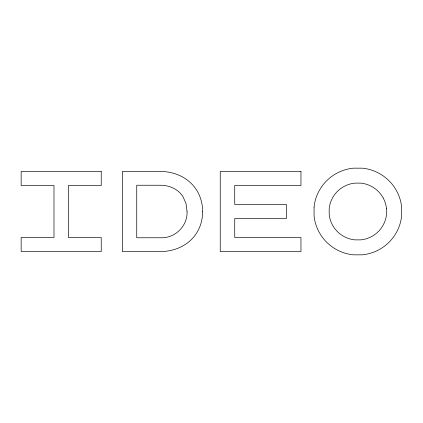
<?xml version="1.0" encoding="UTF-8"?>
<svg xmlns="http://www.w3.org/2000/svg" width="423" height="423" viewBox="0 0 423 423"><rect width="100%" height="100%" fill="white"/><g stroke="black" fill="none" stroke-linecap="round" stroke-linejoin="round"><path stroke-width="0.63" d="M383.18 197.906L381.736 195.553A28.843 28.843 0 0 0 360.787 183.122L354.897 183.122A28.838 28.838 0 0 0 333.953 195.553L332.51 197.906A28.161 28.161 0 0 0 329.184 208.587L329.184 214.419A28.124 28.124 0 0 0 332.51 225.094L333.953 227.447A28.849 28.849 0 0 0 354.897 239.873L360.787 239.873A28.849 28.849 0 0 0 381.736 227.447L383.18 225.094A28.124 28.124 0 0 0 386.506 214.419L386.506 208.587M383.18 198.006A28.124 28.124 0 0 1 386.506 208.676M187.051 211.405C187.844 225.681 175.254 238.281 161.02 237.768L136.74 237.768L136.74 185.242L160.793 185.242C166.974 185.348 173.24 187.183 178.072 191.133A23.466 23.466 0 0 1 182.932 196.579L185.988 203.421L187.051 211.405M202.68 211.616C202.649 218.194 201.131 224.772 198.049 230.598A37.652 37.652 0 0 1 191.249 239.682C183.402 247.402 172.404 251.288 161.512 251.542L122.379 251.542L122.379 171.458L160.735 171.458C171.796 171.558 183.016 175.413 191.022 183.217A38.012 38.012 0 0 1 197.953 192.402C201.094 198.292 202.649 204.949 202.68 211.616M314.072 207.053L314.072 215.957A42.972 42.972 0 0 0 319.154 232.264L321.358 235.854A44.045 44.045 0 0 0 353.348 254.831L362.342 254.836A44.055 44.055 0 0 0 394.336 235.854L396.536 232.264A42.966 42.966 0 0 0 401.623 215.957L401.623 207.053A42.987 42.987 0 0 0 396.536 190.741L394.331 187.146A44.05 44.05 0 0 0 362.342 168.169L353.348 168.164A44.04 44.04 0 0 0 321.353 187.146L319.154 190.741A42.993 42.993 0 0 0 314.067 207.053M101.229 171.458L21.15 171.458L21.15 185.533L53.985 185.533L53.985 237.467L21.15 237.467L21.15 251.542L101.229 251.542L101.229 237.467L68.394 237.467L68.394 185.533L101.229 185.533L101.229 171.458M300.97 171.458L220.24 171.458L220.24 251.542L300.97 251.542L300.97 237.525L234.728 237.525L234.728 218.511L286.434 218.511L286.434 204.494L234.728 204.494L234.728 185.475L300.97 185.475L300.97 171.458"/></g></svg>
